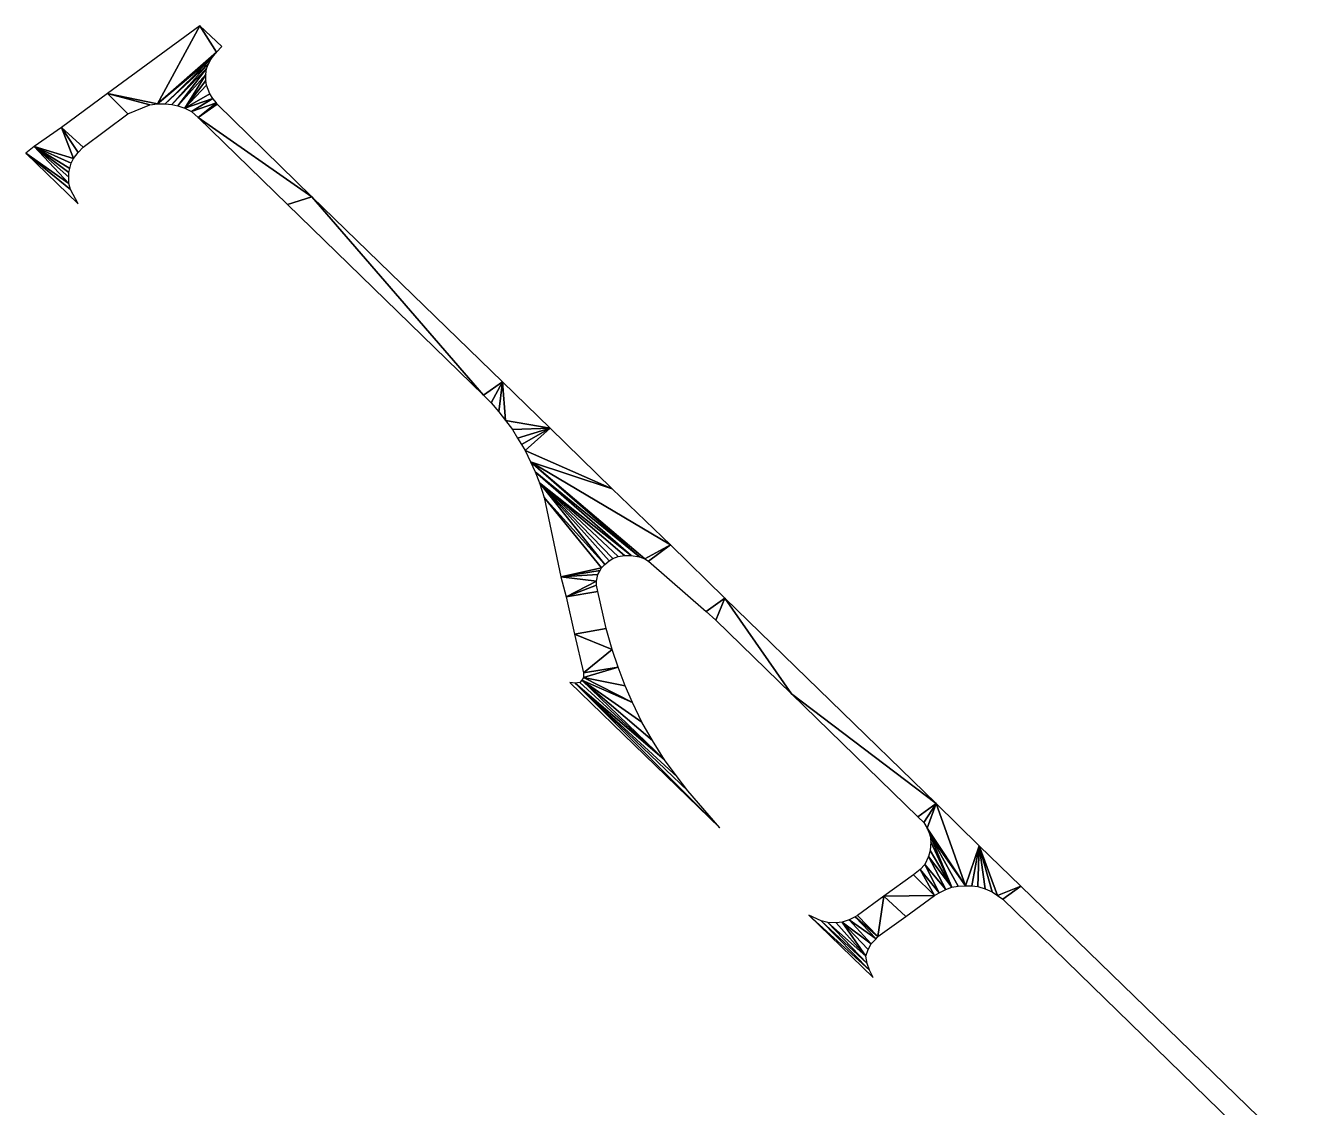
# Model space of a CAD drawing. Extents: x -35426929 to -35396731, y 11996534 to 12011444.
# Drawn here: x -35426929 to -35422185, y 12005703 to 12009682 of the extents above; entities that cross this region are included whole.
import ezdxf

# ---------------------------------------------------------------- set-up
doc = ezdxf.new("R2010")
doc.units = 0

msp = doc.modelspace()

# ---------------------------------------------------------------- linework, layer by layer
at = {"layer": 'mg_to_dxf', "color": 52}
for points in [[(-35426444.94, 12009394.9), (-35426444.94, 12009394.9), (-35426289.03, 12009681.66), (-35426628.69, 12009432.49)], [(-35426227.78, 12009584.22), (-35426227.78, 12009584.22), (-35426289.03, 12009681.66), (-35426444.94, 12009394.9)], [(-35426227.78, 12009584.22), (-35426227.78, 12009584.22), (-35426208.29, 12009605.1), (-35426289.03, 12009681.66)], [(-35426247.27, 12009560.55), (-35426247.27, 12009560.55), (-35426227.78, 12009584.22), (-35426444.94, 12009394.9)], [(-35426247.27, 12009560.55), (-35426247.27, 12009560.55), (-35426444.94, 12009394.9), (-35426417.1, 12009394.9)], [(-35426255.62, 12009543.85), (-35426255.62, 12009543.85), (-35426247.27, 12009560.55), (-35426417.1, 12009394.9)], [(-35426255.62, 12009543.85), (-35426255.62, 12009543.85), (-35426417.1, 12009394.9), (-35426392.04, 12009392.12)], [(-35426263.97, 12009524.36), (-35426263.97, 12009524.36), (-35426255.62, 12009543.85), (-35426392.04, 12009392.12)], [(-35426263.97, 12009524.36), (-35426263.97, 12009524.36), (-35426392.04, 12009392.12), (-35426369.77, 12009386.55)], [(-35426266.76, 12009502.09), (-35426266.76, 12009502.09), (-35426263.97, 12009524.36), (-35426369.77, 12009386.55)], [(-35426266.76, 12009502.09), (-35426266.76, 12009502.09), (-35426369.77, 12009386.55), (-35426344.71, 12009378.2)], [(-35426266.76, 12009479.82), (-35426266.76, 12009479.82), (-35426266.76, 12009502.09), (-35426344.71, 12009378.2)], [(-35426266.76, 12009479.82), (-35426266.76, 12009479.82), (-35426344.71, 12009378.2), (-35426263.97, 12009463.11)], [(-35426344.71, 12009378.2), (-35426344.71, 12009378.2), (-35426252.84, 12009431.1), (-35426263.97, 12009463.11)], [(-35426717.78, 12009234.82), (-35426553.52, 12009357.32), (-35426628.69, 12009432.49), (-35426798.52, 12009307.2)], [(-35426553.52, 12009357.32), (-35426472.78, 12009390.73), (-35426628.69, 12009432.49)], [(-35426444.94, 12009394.9), (-35426444.94, 12009394.9), (-35426628.69, 12009432.49), (-35426472.78, 12009390.73)], [(-35426344.71, 12009378.2), (-35426344.71, 12009378.2), (-35426241.7, 12009414.39), (-35426252.84, 12009431.1)], [(-35426344.71, 12009378.2), (-35426344.71, 12009378.2), (-35426319.65, 12009365.67), (-35426241.7, 12009414.39)], [(-35426241.7, 12009414.39), (-35426241.7, 12009414.39), (-35426319.65, 12009365.67), (-35426227.78, 12009397.69)], [(-35426319.65, 12009365.67), (-35426319.65, 12009365.67), (-35426294.6, 12009344.79), (-35426227.78, 12009397.69)], [(-35426227.78, 12009397.69), (-35426227.78, 12009397.69), (-35426294.6, 12009344.79), (-35426225, 12009393.51)], [(-35425876.99, 12009052.46), (-35425876.99, 12009052.46), (-35426225, 12009393.51), (-35426294.6, 12009344.79)], [(-35426798.52, 12009307.2), (-35426798.52, 12009307.2), (-35426898.74, 12009237.6), (-35426753.97, 12009193.06)], [(-35426737.27, 12009215.33), (-35426737.27, 12009215.33), (-35426717.78, 12009234.82), (-35426798.52, 12009307.2)], [(-35426737.27, 12009215.33), (-35426737.27, 12009215.33), (-35426798.52, 12009307.2), (-35426753.97, 12009193.06)], [(-35425876.99, 12009052.46), (-35425876.99, 12009052.46), (-35426294.6, 12009344.79), (-35425966.08, 12009024.62)], [(-35426898.74, 12009237.6), (-35426898.74, 12009237.6), (-35426929.37, 12009212.55), (-35426770.67, 12009101.18)], [(-35426770.67, 12009101.18), (-35426770.67, 12009101.18), (-35426929.37, 12009212.55), (-35426765.11, 12009078.91)], [(-35426765.11, 12009078.91), (-35426765.11, 12009078.91), (-35426929.37, 12009212.55), (-35426737.27, 12009026.01)], [(-35426770.67, 12009141.55), (-35426770.67, 12009141.55), (-35426898.74, 12009237.6), (-35426770.67, 12009124.85)], [(-35426770.67, 12009124.85), (-35426770.67, 12009124.85), (-35426898.74, 12009237.6), (-35426770.67, 12009101.18)], [(-35426767.89, 12009156.86), (-35426767.89, 12009156.86), (-35426898.74, 12009237.6), (-35426770.67, 12009141.55)], [(-35426762.32, 12009176.35), (-35426762.32, 12009176.35), (-35426898.74, 12009237.6), (-35426767.89, 12009156.86)], [(-35426753.97, 12009193.06), (-35426753.97, 12009193.06), (-35426898.74, 12009237.6), (-35426762.32, 12009176.35)], [(-35425245, 12008323.03), (-35425245, 12008323.03), (-35425876.99, 12009052.46), (-35425966.08, 12009024.62)], [(-35425876.99, 12009052.46), (-35425876.99, 12009052.46), (-35425245, 12008323.03), (-35425175.4, 12008371.76)], [(-35425217.16, 12008293.8), (-35425217.16, 12008293.8), (-35425175.4, 12008371.76), (-35425245, 12008323.03)], [(-35425189.32, 12008261.78), (-35425189.32, 12008261.78), (-35425175.4, 12008371.76), (-35425217.16, 12008293.8)], [(-35425164.26, 12008229.77), (-35425164.26, 12008229.77), (-35425175.4, 12008371.76), (-35425189.32, 12008261.78)], [(-35425000, 12008200.54), (-35425000, 12008200.54), (-35425175.4, 12008371.76), (-35425164.26, 12008229.77)], [(-35425000, 12008200.54), (-35425000, 12008200.54), (-35425164.26, 12008229.77), (-35425139.21, 12008196.36)], [(-35425119.72, 12008164.34), (-35425119.72, 12008164.34), (-35425000, 12008200.54), (-35425139.21, 12008196.36)], [(-35425119.72, 12008164.34), (-35425119.72, 12008164.34), (-35425105.8, 12008140.68), (-35425000, 12008200.54)], [(-35425091.88, 12008118.41), (-35425091.88, 12008118.41), (-35425000, 12008200.54), (-35425105.8, 12008140.68)], [(-35424771.71, 12007977.81), (-35424771.71, 12007977.81), (-35425000, 12008200.54), (-35425091.88, 12008118.41)], [(-35425072.39, 12008076.64), (-35425072.39, 12008076.64), (-35424771.71, 12007977.81), (-35425091.88, 12008118.41)], [(-35425072.39, 12008076.64), (-35425072.39, 12008076.64), (-35424557.34, 12007771.79), (-35424771.71, 12007977.81)], [(-35424651.99, 12007720.28), (-35424651.99, 12007720.28), (-35424557.34, 12007771.79), (-35425072.39, 12008076.64)], [(-35424671.48, 12007727.24), (-35424671.48, 12007727.24), (-35425072.39, 12008076.64), (-35425055.69, 12008040.45)], [(-35424671.48, 12007727.24), (-35424671.48, 12007727.24), (-35424651.99, 12007720.28), (-35425072.39, 12008076.64)], [(-35424702.11, 12007732.81), (-35424702.11, 12007732.81), (-35425055.69, 12008040.45), (-35425038.98, 12008000.08)], [(-35424702.11, 12007732.81), (-35424702.11, 12007732.81), (-35424671.48, 12007727.24), (-35425055.69, 12008040.45)], [(-35425038.98, 12008000.08), (-35425038.98, 12008000.08), (-35425022.28, 12007945.79), (-35424799.55, 12007699.4)], [(-35425038.98, 12008000.08), (-35425038.98, 12008000.08), (-35424799.55, 12007699.4), (-35424782.85, 12007713.32)], [(-35425038.98, 12008000.08), (-35425038.98, 12008000.08), (-35424782.85, 12007713.32), (-35424768.93, 12007721.67)], [(-35425038.98, 12008000.08), (-35425038.98, 12008000.08), (-35424768.93, 12007721.67), (-35424749.44, 12007728.63)], [(-35424727.16, 12007732.81), (-35424727.16, 12007732.81), (-35424702.11, 12007732.81), (-35425038.98, 12008000.08)], [(-35424727.16, 12007732.81), (-35424727.16, 12007732.81), (-35425038.98, 12008000.08), (-35424749.44, 12007728.63)], [(-35425022.28, 12007945.79), (-35425022.28, 12007945.79), (-35424961.03, 12007653.46), (-35424810.69, 12007686.87)], [(-35424799.55, 12007699.4), (-35424799.55, 12007699.4), (-35425022.28, 12007945.79), (-35424810.69, 12007686.87)], [(-35424651.99, 12007720.28), (-35424651.99, 12007720.28), (-35424638.07, 12007711.93), (-35424557.34, 12007771.79)], [(-35424426.49, 12007526.79), (-35424356.88, 12007575.51), (-35424557.34, 12007771.79), (-35424638.07, 12007711.93)], [(-35424810.69, 12007686.87), (-35424810.69, 12007686.87), (-35424961.03, 12007653.46), (-35424816.26, 12007677.13)], [(-35424824.61, 12007663.21), (-35424824.61, 12007663.21), (-35424816.26, 12007677.13), (-35424961.03, 12007653.46)], [(-35424824.61, 12007663.21), (-35424824.61, 12007663.21), (-35424961.03, 12007653.46), (-35424830.18, 12007638.15)], [(-35424961.03, 12007653.46), (-35424961.03, 12007653.46), (-35424941.54, 12007581.08), (-35424830.18, 12007638.15)], [(-35424830.18, 12007638.15), (-35424830.18, 12007638.15), (-35424941.54, 12007581.08), (-35424830.18, 12007622.84)], [(-35424830.18, 12007622.84), (-35424830.18, 12007622.84), (-35424941.54, 12007581.08), (-35424824.61, 12007600.57)], [(-35424941.54, 12007581.08), (-35424910.91, 12007443.27), (-35424793.98, 12007464.15), (-35424824.61, 12007600.57)], [(-35424390.29, 12007494.77), (-35424390.29, 12007494.77), (-35424356.88, 12007575.51), (-35424426.49, 12007526.79)], [(-35424390.29, 12007494.77), (-35424390.29, 12007494.77), (-35424111.88, 12007223.33), (-35424356.88, 12007575.51)], [(-35424356.88, 12007575.51), (-35424356.88, 12007575.51), (-35424111.88, 12007223.33), (-35423580.13, 12006819.64)], [(-35424771.71, 12007386.19), (-35424771.71, 12007386.19), (-35424793.98, 12007464.15), (-35424910.91, 12007443.27)], [(-35424771.71, 12007386.19), (-35424771.71, 12007386.19), (-35424910.91, 12007443.27), (-35424877.5, 12007301.28)], [(-35424749.44, 12007322.16), (-35424749.44, 12007322.16), (-35424771.71, 12007386.19), (-35424877.5, 12007301.28)], [(-35424724.38, 12007252.56), (-35424724.38, 12007252.56), (-35424749.44, 12007322.16), (-35424877.5, 12007283.18)], [(-35424877.5, 12007283.18), (-35424877.5, 12007283.18), (-35424749.44, 12007322.16), (-35424877.5, 12007301.28)], [(-35424908.13, 12007262.3), (-35424908.13, 12007262.3), (-35424927.62, 12007265.09), (-35424376.37, 12006730.54)], [(-35424891.43, 12007265.09), (-35424891.43, 12007265.09), (-35424908.13, 12007262.3), (-35424579.61, 12006981.11)], [(-35424579.61, 12006981.11), (-35424579.61, 12006981.11), (-35424883.07, 12007273.44), (-35424891.43, 12007265.09)], [(-35424883.07, 12007273.44), (-35424883.07, 12007273.44), (-35424696.54, 12007191.31), (-35424877.5, 12007283.18)], [(-35424663.13, 12007118.92), (-35424663.13, 12007118.92), (-35424696.54, 12007191.31), (-35424883.07, 12007273.44)], [(-35424883.07, 12007273.44), (-35424883.07, 12007273.44), (-35424579.61, 12006981.11), (-35424624.15, 12007052.11)], [(-35424663.13, 12007118.92), (-35424663.13, 12007118.92), (-35424883.07, 12007273.44), (-35424624.15, 12007052.11)], [(-35424696.54, 12007191.31), (-35424696.54, 12007191.31), (-35424724.38, 12007252.56), (-35424877.5, 12007283.18)], [(-35424908.13, 12007262.3), (-35424908.13, 12007262.3), (-35424376.37, 12006730.54), (-35424493.3, 12006866.96)], [(-35424579.61, 12006981.11), (-35424579.61, 12006981.11), (-35424908.13, 12007262.3), (-35424532.28, 12006918.47)], [(-35424532.28, 12006918.47), (-35424532.28, 12006918.47), (-35424908.13, 12007262.3), (-35424493.3, 12006866.96)], [(-35423580.13, 12006819.64), (-35423580.13, 12006819.64), (-35424111.88, 12007223.33), (-35423646.94, 12006770.91)], [(-35423624.67, 12006750.03), (-35423624.67, 12006750.03), (-35423580.13, 12006819.64), (-35423646.94, 12006770.91)], [(-35423624.67, 12006750.03), (-35423624.67, 12006750.03), (-35423613.54, 12006729.15), (-35423580.13, 12006819.64)], [(-35423580.13, 12006819.64), (-35423580.13, 12006819.64), (-35423613.54, 12006729.15), (-35423471.55, 12006517.56)], [(-35423580.13, 12006819.64), (-35423580.13, 12006819.64), (-35423471.55, 12006517.56), (-35423421.43, 12006663.73)], [(-35423613.54, 12006729.15), (-35423613.54, 12006729.15), (-35423602.4, 12006702.7), (-35423471.55, 12006517.56)], [(-35423602.4, 12006702.7), (-35423602.4, 12006702.7), (-35423521.66, 12006512), (-35423499.39, 12006516.17)], [(-35423602.4, 12006702.7), (-35423602.4, 12006702.7), (-35423499.39, 12006516.17), (-35423471.55, 12006517.56)], [(-35423602.4, 12006702.7), (-35423602.4, 12006702.7), (-35423599.62, 12006679.04), (-35423521.66, 12006512)], [(-35423602.4, 12006647.02), (-35423602.4, 12006647.02), (-35423607.97, 12006624.75), (-35423521.66, 12006512)], [(-35423599.62, 12006679.04), (-35423599.62, 12006679.04), (-35423602.4, 12006647.02), (-35423521.66, 12006512)], [(-35423421.43, 12006663.73), (-35423421.43, 12006663.73), (-35423471.55, 12006517.56), (-35423449.28, 12006517.56)], [(-35423421.43, 12006663.73), (-35423421.43, 12006663.73), (-35423449.28, 12006517.56), (-35423427, 12006514.78)], [(-35423421.43, 12006663.73), (-35423421.43, 12006663.73), (-35423427, 12006514.78), (-35423399.16, 12006506.43)], [(-35423421.43, 12006663.73), (-35423421.43, 12006663.73), (-35423354.62, 12006481.37), (-35423268.31, 12006516.17)], [(-35423374.11, 12006495.29), (-35423374.11, 12006495.29), (-35423354.62, 12006481.37), (-35423421.43, 12006663.73)], [(-35423421.43, 12006663.73), (-35423421.43, 12006663.73), (-35423399.16, 12006506.43), (-35423374.11, 12006495.29)], [(-35423607.97, 12006624.75), (-35423607.97, 12006624.75), (-35423621.89, 12006595.52), (-35423543.93, 12006503.64)], [(-35423607.97, 12006624.75), (-35423607.97, 12006624.75), (-35423543.93, 12006503.64), (-35423521.66, 12006512)], [(-35423772.23, 12006478.59), (-35423772.23, 12006478.59), (-35423585.7, 12006481.37), (-35423663.65, 12006557.93)], [(-35423638.59, 12006577.42), (-35423638.59, 12006577.42), (-35423663.65, 12006557.93), (-35423585.7, 12006481.37)], [(-35423621.89, 12006595.52), (-35423621.89, 12006595.52), (-35423638.59, 12006577.42), (-35423568.99, 12006491.11)], [(-35423638.59, 12006577.42), (-35423638.59, 12006577.42), (-35423585.7, 12006481.37), (-35423568.99, 12006491.11)], [(-35423621.89, 12006595.52), (-35423621.89, 12006595.52), (-35423568.99, 12006491.11), (-35423543.93, 12006503.64)], [(-35423268.31, 12006516.17), (-35423268.31, 12006516.17), (-35423354.62, 12006481.37), (-35423335.13, 12006467.45)], [(-35423335.13, 12006467.45), (-35422254.91, 12005416.46), (-35422185.31, 12005465.18), (-35423268.31, 12006516.17)], [(-35423772.23, 12006478.59), (-35423772.23, 12006478.59), (-35423869.67, 12006407.59), (-35423794.5, 12006331.03)], [(-35423772.23, 12006478.59), (-35423772.23, 12006478.59), (-35423794.5, 12006331.03), (-35423691.49, 12006404.81)], [(-35423585.7, 12006481.37), (-35423585.7, 12006481.37), (-35423772.23, 12006478.59), (-35423691.49, 12006404.81)], [(-35424003.31, 12006388.1), (-35424003.31, 12006388.1), (-35424047.85, 12006408.98), (-35423825.13, 12006207.14)], [(-35423825.13, 12006207.14), (-35423825.13, 12006207.14), (-35424047.85, 12006408.98), (-35423811.2, 12006179.3)], [(-35423978.25, 12006382.54), (-35423978.25, 12006382.54), (-35424003.31, 12006388.1), (-35423833.48, 12006230.8)], [(-35423833.48, 12006230.8), (-35423833.48, 12006230.8), (-35424003.31, 12006388.1), (-35423825.13, 12006207.14)], [(-35423947.62, 12006381.14), (-35423947.62, 12006381.14), (-35423978.25, 12006382.54), (-35423839.05, 12006258.64)], [(-35423839.05, 12006258.64), (-35423839.05, 12006258.64), (-35423978.25, 12006382.54), (-35423833.48, 12006230.8)], [(-35423925.35, 12006383.93), (-35423925.35, 12006383.93), (-35423947.62, 12006381.14), (-35423839.05, 12006258.64)], [(-35423819.56, 12006303.19), (-35423819.56, 12006303.19), (-35423900.3, 12006392.28), (-35423925.35, 12006383.93)], [(-35423925.35, 12006383.93), (-35423925.35, 12006383.93), (-35423839.05, 12006258.64), (-35423830.69, 12006282.31)], [(-35423819.56, 12006303.19), (-35423819.56, 12006303.19), (-35423925.35, 12006383.93), (-35423830.69, 12006282.31)], [(-35423900.3, 12006392.28), (-35423900.3, 12006392.28), (-35423800.07, 12006322.68), (-35423878.02, 12006403.42)], [(-35423819.56, 12006303.19), (-35423819.56, 12006303.19), (-35423800.07, 12006322.68), (-35423900.3, 12006392.28)], [(-35423878.02, 12006403.42), (-35423878.02, 12006403.42), (-35423794.5, 12006331.03), (-35423869.67, 12006407.59)], [(-35423878.02, 12006403.42), (-35423878.02, 12006403.42), (-35423800.07, 12006322.68), (-35423794.5, 12006331.03)]]:
    msp.add_3dface(points, dxfattribs=at)

doc.saveas('drawing.dxf')
